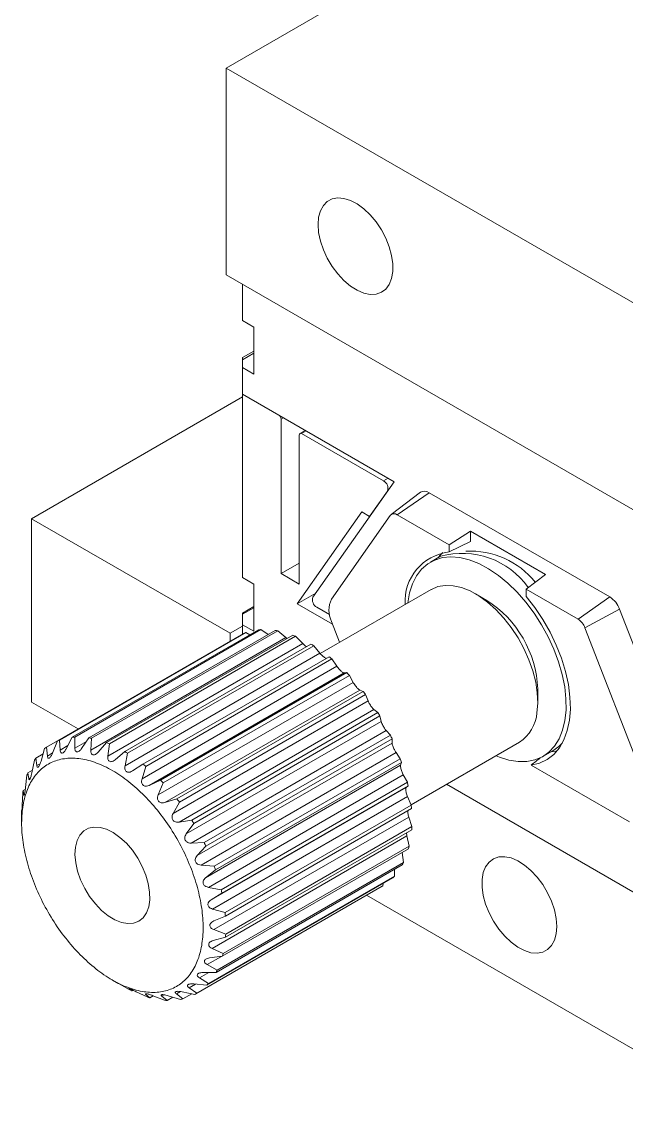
# Model space of a CAD drawing. Header units: millimetres. Extents: x 2 to 278, y 1 to 215.
# Drawn here: x 222.09 to 234.65, y 154.64 to 177.12 of the extents above; entities that cross this region are included whole.
import ezdxf

# ---------------------------------------------------------------- set-up
doc = ezdxf.new("R2010")
doc.units = ezdxf.units.MM

msp = doc.modelspace()

# ---------------------------------------------------------------- linework, layer by layer
at = {"color": 7, "linetype": 'Continuous', "lineweight": 0}
for p, q in [((226.33758263, 176.15624945), (234.58716175, 180.9186301)), ((226.33758263, 171.85580117), (226.33758263, 176.15624945)), ((238.31125746, 169.2439941), (226.33758263, 176.15624945)), ((238.31125746, 164.94354583), (226.33758263, 171.85580117)), ((226.67935091, 171.65850255), (226.67935091, 170.9099869)), ((226.91505317, 170.77391888), (226.67935091, 170.9099869)), ((226.91505317, 169.79406991), (226.91505317, 170.77391888)), ((226.91505317, 170.27457136), (226.67935091, 170.13850334)), ((226.67935091, 170.13850334), (226.67935091, 170.09341955)), ((226.67935091, 170.09341955), (226.67935091, 169.93013792)), ((226.67935091, 169.93013792), (226.67935091, 169.37603899)), ((226.67935091, 169.93013792), (226.91505317, 169.79406991)), ((226.67935091, 169.3207802), (222.29528887, 166.78991505)), ((226.67935091, 169.37603899), (226.67935091, 165.5655152)), ((226.67935091, 169.37603899), (227.43359814, 168.94062133)), ((229.82708401, 167.55889135), (226.67935091, 169.37603899)), ((227.48073859, 168.85897167), (227.48073859, 165.64724448)), ((227.85786221, 165.42953565), (227.85786221, 168.53239073)), ((227.97977492, 168.62532019), (227.87167204, 168.56291372)), ((227.90500266, 168.55961318), (229.60935159, 167.57571349)), ((228.13965775, 165.15798644), (229.82708401, 167.55889135)), ((229.69100125, 167.36526998), (229.31674567, 166.83277143)), ((230.3739631, 167.33917081), (229.76655165, 166.87556303)), ((230.55254393, 167.33061844), (229.8925776, 166.86952755)), ((234.3084282, 165.16239261), (230.55254393, 167.33061844)), ((229.15534855, 166.9297486), (227.81305911, 165.01991149)), ((229.74852553, 166.85664713), (228.52650231, 165.11792728)), ((229.31674567, 166.83277143), (229.15534855, 166.9297486)), ((230.97082474, 166.24706873), (229.8925776, 166.86952755)), ((222.29528887, 166.78991505), (222.29528887, 162.97939126)), ((222.29528887, 166.78991505), (226.42007842, 164.40872472)), ((231.41732355, 166.53064846), (230.97082474, 166.24706873)), ((232.97224405, 165.63301196), (231.41732355, 166.53064846)), ((231.41732355, 166.53064846), (231.41732355, 166.31429351)), ((231.41732355, 166.31429351), (230.97082474, 166.09778953)), ((230.97082474, 166.24706873), (230.97082474, 166.09778953)), ((230.79250969, 166.00823419), (230.5850917, 165.88849433)), ((227.85786221, 165.86495331), (227.48073859, 165.64724448)), ((226.91505317, 165.42944718), (226.67935091, 165.5655152)), ((227.48073859, 165.64724448), (227.85786221, 165.42953565)), ((232.97224405, 165.63301196), (232.57021472, 165.32376054)), ((226.91505317, 164.44959821), (226.91505317, 165.42944718)), ((230.59936912, 165.31940188), (228.2918763, 163.98731463)), ((232.57021472, 165.17448134), (232.57021472, 165.32376054)), ((233.64846187, 164.70130172), (232.57021472, 165.32376054)), ((228.19934369, 165.24290883), (227.81305911, 165.01991149)), ((231.75183594, 165.09242534), (231.51617199, 165.22851547)), ((233.64846187, 164.70130172), (234.3084282, 165.16239261)), ((226.91505317, 164.96198497), (226.67935091, 164.82591695)), ((226.67935091, 164.82591695), (226.67935091, 164.80337506)), ((227.81305911, 165.01991149), (228.54930991, 164.59488295)), ((228.48504495, 164.79529049), (228.2213074, 164.94754293)), ((234.51255234, 164.90846411), (233.79251394, 164.52210231)), ((234.51255234, 164.90846411), (235.73457556, 161.75882629)), ((226.67935091, 164.80337506), (226.67935091, 164.58566623)), ((228.52650231, 164.65366718), (228.69479361, 164.21991385)), ((226.69901368, 164.40447315), (222.83006621, 162.17097731)), ((222.87540233, 162.18835365), (226.74434981, 164.42184949)), ((227.00898116, 164.47998411), (223.14003368, 162.24648827)), ((223.19137496, 162.25035017), (227.06032244, 164.48384601)), ((227.35331223, 164.46765576), (223.48436476, 162.23415993)), ((223.54006104, 162.22438327), (227.40900852, 164.4578791)), ((227.72093983, 164.36788436), (223.85199236, 162.13438853)), ((226.67935091, 164.55839954), (226.42007842, 164.40872472)), ((226.42007842, 164.2443436), (226.42007842, 164.40872472)), ((226.67935091, 164.58566623), (226.67935091, 164.39312207)), ((226.67935091, 164.58566623), (226.91505317, 164.44959821)), ((226.82939243, 164.37630974), (226.74434981, 164.42184949)), ((227.20754402, 164.38350557), (227.06032244, 164.48384601)), ((227.57677632, 164.31749188), (227.40900852, 164.4578791)), ((233.79251394, 164.52210231), (235.01453716, 161.37246449)), ((222.60229878, 162.04038632), (226.47124625, 164.27388216)), ((223.52613545, 161.97910668), (227.57677632, 164.31749188)), ((223.87751288, 161.85596616), (227.92815375, 164.19435136)), ((223.91025352, 162.11128754), (227.77920099, 164.34478337)), ((228.1000481, 164.18387664), (224.23110062, 161.95038081)), ((224.2900541, 161.91469797), (228.15900157, 164.1481938)), ((227.57677632, 164.31749188), (227.60152006, 164.2989448)), ((227.92815375, 164.19435136), (227.77920099, 164.34478337)), ((228.28620896, 163.99362412), (228.15900157, 164.1481938)), ((224.23556808, 161.65523892), (228.28620896, 163.99362412)), ((228.47845217, 163.92154676), (224.6095047, 161.68805092)), ((224.58879287, 161.38337648), (228.63943375, 163.72176169)), ((224.66725568, 161.64093311), (228.53620315, 163.87442895)), ((228.63943375, 163.72176169), (228.53620315, 163.87442895)), ((228.78728901, 163.58480339), (224.73664814, 161.24641819)), ((228.84398985, 163.58932621), (224.97504237, 161.35583037)), ((225.02973469, 161.29879199), (228.89868216, 163.53228783)), ((228.84398985, 163.58932621), (228.78728901, 163.58480339)), ((228.97647519, 163.38750195), (228.89868216, 163.53228783)), ((224.92583431, 161.04911674), (228.97647519, 163.38750195)), ((232.81232372, 162.98327153), (232.81232372, 163.25540757)), ((229.11397513, 163.22686453), (225.06333425, 160.88847932)), ((229.18491243, 163.19789284), (225.31596496, 160.964397)), ((225.36584076, 160.89927132), (229.23478823, 163.13276715)), ((229.18491243, 163.19789284), (229.11397513, 163.22686453)), ((229.28650049, 163.00158828), (229.23478823, 163.13276715)), ((222.29528887, 162.97939126), (223.26208407, 162.42127227)), ((225.23585961, 160.66320308), (229.28650049, 163.00158828)), ((229.40922575, 162.82243476), (225.35858487, 160.48404955)), ((229.4902624, 162.75982763), (229.40922575, 162.82243476)), ((225.50890431, 160.23803908), (229.55954519, 162.57642428)), ((229.4902624, 162.75982763), (225.62131493, 160.5263318)), ((225.66477116, 160.455212), (229.53371863, 162.68870783)), ((229.55954519, 162.57642428), (229.53371863, 162.68870783)), ((229.66355127, 162.38451279), (225.61291039, 160.04612759)), ((229.75022555, 162.28921037), (229.66355127, 162.38451279)), ((222.73118835, 161.91931059), (222.83006621, 162.17097731)), ((222.87540233, 162.18835365), (222.88801054, 161.97941708)), ((223.01513474, 162.00734392), (223.14003368, 162.24648827)), ((223.19137496, 162.25035017), (223.19272935, 162.02070263)), ((223.33347645, 162.01292512), (223.48436476, 162.23415993)), ((223.54006104, 162.22438327), (223.52613545, 161.97910668)), ((223.67598171, 161.9358748), (223.85199236, 162.13438853)), ((225.73619252, 159.78728985), (229.7868334, 162.12567506)), ((229.75022555, 162.28921037), (225.88127808, 160.05571454)), ((225.91691802, 159.98088647), (229.7858655, 162.21438231)), ((229.7868334, 162.12567506), (229.7858655, 162.21438231)), ((230.17976985, 160.84338509), (232.43255346, 162.14388939)), ((222.38084207, 161.81120398), (222.53273573, 161.89889033)), ((222.49076354, 161.75165459), (222.56442494, 162.01005404)), ((222.60229878, 162.04038632), (222.62177292, 161.856577)), ((223.91025352, 162.11128754), (223.87751288, 161.85596616)), ((224.03164213, 161.77866942), (224.23110062, 161.95038081)), ((224.2900541, 161.91469797), (224.23556808, 161.65523892)), ((229.86877746, 161.92717379), (225.81813658, 159.58878859)), ((229.95644645, 161.80116708), (229.86877746, 161.92717379)), ((232.91823541, 161.84693298), (233.1256534, 161.96667283)), ((222.30158778, 161.50976452), (222.35164782, 161.76889065)), ((222.38084207, 161.81120398), (222.40257359, 161.65613055)), ((224.38902648, 161.5463617), (224.6095047, 161.68805092)), ((229.95644645, 161.80116708), (226.08749898, 159.56767124)), ((226.11417714, 159.49153995), (229.98312462, 161.72503579)), ((229.96105988, 161.66382806), (229.98312462, 161.72503579)), ((234.71905373, 160.48778448), (232.6746814, 161.6679755)), ((222.16974132, 161.20141493), (222.19857367, 161.45523835)), ((222.21815, 161.50817273), (222.31171511, 161.56218673)), ((222.21815, 161.50817273), (222.23745779, 161.38452026)), ((224.66725568, 161.64093311), (224.58879287, 161.38337648)), ((225.91041901, 159.32544286), (229.96105988, 161.66382806)), ((230.01830818, 161.46511702), (225.9676673, 159.12673182)), ((230.102297, 161.31138387), (230.01830818, 161.46511702)), ((224.73664814, 161.24641819), (224.97504237, 161.35583037)), ((225.02973469, 161.29879199), (224.92583431, 161.04911674)), ((230.102297, 161.31138387), (226.23334953, 159.07788804)), ((226.25020845, 159.00290044), (230.11915592, 161.23639627)), ((230.07662487, 161.20572744), (230.11915592, 161.23639627)), ((230.91645228, 161.2686628), (238.4408937, 156.92489523)), ((238.18162122, 157.07457005), (230.91645228, 161.2686628)), ((222.09946181, 160.83651643), (222.11012242, 161.07917816)), ((222.11945164, 161.14103225), (222.16541239, 161.16756483)), ((222.11945164, 161.14103225), (222.1317325, 161.0504759)), ((226.02598399, 158.86734224), (230.07662487, 161.20572744)), ((230.1073374, 161.01319336), (226.05669652, 158.67480816)), ((230.18308943, 160.83560278), (230.1073374, 161.01319336)), ((225.06333425, 160.88847932), (225.31596496, 160.964397)), ((225.36584076, 160.89927132), (225.23585961, 160.66320308)), ((230.18308943, 160.83560278), (226.31414196, 158.60210694)), ((222.08787088, 160.71074378), (222.08787088, 160.46601319)), ((222.08791922, 160.72158274), (222.08879579, 160.66473393)), ((230.13300363, 160.58592801), (226.08236275, 158.2475428)), ((226.32063978, 158.5306732), (230.18958725, 160.76416904)), ((230.19622701, 160.3891158), (230.13300363, 160.58592801)), ((225.35858487, 160.48404955), (225.62131493, 160.5263318)), ((225.66477116, 160.455212), (225.50890431, 160.23803908)), ((226.32320742, 158.09003602), (230.19215489, 160.32353186)), ((230.19622701, 160.3891158), (226.32727954, 158.15561997)), ((230.09448195, 160.19705362), (226.04384107, 157.85866842)), ((230.1412875, 159.9862734), (230.09448195, 160.19705362)), ((225.61291039, 160.04612759), (225.88127808, 160.05571454)), ((225.91691802, 159.98088647), (225.73619252, 159.78728985)), ((226.25782883, 157.69515134), (230.12677631, 159.92864717)), ((230.1412875, 159.9862734), (226.27234002, 157.75277756)), ((230.02003668, 159.64002325), (229.9938908, 159.851934)), ((225.81813658, 159.58878859), (226.08749898, 159.56767124)), ((226.11417714, 159.49153995), (225.91041901, 159.32544286)), ((226.12660535, 157.35871106), (229.99555283, 159.5922069)), ((230.02003668, 159.64002325), (226.15108921, 157.40652742)), ((229.83637166, 159.36149413), (229.83356922, 159.49869576)), ((225.9337546, 157.09152867), (229.80270208, 159.32502451)), ((229.83637166, 159.36149413), (225.96742419, 157.1279983)), ((229.59619559, 159.15963819), (229.60067403, 159.2083962)), ((225.70906932, 156.91539047), (229.57801679, 159.14888631)), ((229.59619559, 159.15963819), (225.72724812, 156.92614235)), ((225.9676673, 159.12673182), (226.23334953, 159.07788804)), ((226.25020845, 159.00290044), (226.02598399, 158.86734224)), ((229.2543269, 158.96202411), (242.56568326, 151.27754166)), ((226.05669652, 158.67480816), (226.31414196, 158.60210694)), ((226.32063978, 158.5306732), (226.07917313, 158.42771172)), ((226.32320742, 158.09003602), (226.06827687, 158.02068139)), ((226.08236275, 158.2475428), (226.32727954, 158.15561997)), ((226.04384107, 157.85866842), (226.27234002, 157.75277756)), ((226.25782883, 157.69515134), (225.99364542, 157.65933355)), ((225.9423696, 157.52068374), (226.15108921, 157.40652742)), ((223.97318249, 157.20020382), (224.05776424, 157.15135995)), ((225.7812097, 157.24445188), (225.96742419, 157.1279983)), ((226.12660535, 157.35871106), (225.85767751, 157.3552822)), ((224.31866936, 157.00397862), (224.11413373, 157.11905409)), ((224.31768171, 157.01697357), (224.37751356, 156.9744679)), ((224.40161219, 156.98837975), (224.37751356, 156.9744679)), ((224.69518161, 156.8485101), (224.4702838, 156.95646567)), ((225.68547497, 156.90219162), (225.42104371, 156.95600319)), ((225.5655412, 157.03885116), (225.72724812, 156.92614235)), ((225.9337546, 157.09152867), (225.66474325, 157.11829981)), ((224.66817553, 156.89937229), (224.75239064, 156.83200483)), ((224.82040832, 156.8712706), (224.75239064, 156.83200483)), ((225.05607374, 156.77869774), (224.8140595, 156.87376451)), ((224.99993458, 156.86349329), (225.10980884, 156.77572841)), ((225.22969872, 156.84493936), (225.10980884, 156.77572841)), ((225.38974636, 156.79678536), (225.1344116, 156.87360868)), ((225.30229585, 156.91048975), (225.43828045, 156.80744741)), ((225.62405214, 156.91469112), (225.43828045, 156.80744741))]:
    msp.add_line(p, q, dxfattribs=at)
at = {"color": 8, "linetype": 'Continuous', "lineweight": 0}
for p, q in [((226.91505317, 170.22948757), (226.67935091, 170.09341955)), ((227.52788671, 168.8861897), (227.48073859, 168.85897167)), ((227.99929889, 168.61404924), (227.90500266, 168.55961318)), ((229.60935159, 167.57571349), (229.70364782, 167.63014955)), ((226.91505317, 164.93944308), (226.67935091, 164.80337506)), ((223.19272935, 162.02070263), (223.43362976, 162.15977147)), ((222.62177292, 161.856577), (222.73140715, 161.9198675)), ((222.88801054, 161.97941708), (223.04912598, 162.07242705)), ((222.40257359, 161.65613055), (222.4721909, 161.69631978)), ((222.23745779, 161.38452026), (222.2738747, 161.40554329)), ((222.1317325, 161.0504759), (222.14529123, 161.05830319)), ((226.24052523, 157.69280533), (225.9423696, 157.52068374)), ((225.9758032, 157.35678832), (225.7812097, 157.24445188)), ((225.38976816, 156.96098644), (225.30229585, 156.91048975)), ((225.69751568, 157.11503841), (225.5655412, 157.03885116)), ((224.69130354, 156.9127238), (224.66817553, 156.89937229)), ((225.05120108, 156.89308881), (224.99993458, 156.86349329))]:
    msp.add_line(p, q, dxfattribs=at)
at = {"color": 7, "linetype": 'Continuous', "lineweight": 0, "flags": 128}
for points in [[(228.24677094, 172.90387436), (228.25927079, 172.73627946), (228.29636857, 172.55963919), (228.35687194, 172.3796309), (228.43883627, 172.20204021), (228.53962715, 172.03257503), (228.65600508, 171.87668211), (228.78422959, 171.73937198), (228.92017942, 171.62505791), (229.05948505, 171.53741402), (229.19766907, 171.47925729), (229.33029013, 171.4524569), (229.45308569, 171.45787425), (229.56210899, 171.49533521), (229.65385594, 171.56363577), (229.72537772, 171.66058068), (229.77437554, 171.78305406), (229.79927459, 171.92711951), (229.79927459, 172.08814665), (229.77437554, 172.26095993), (229.72537772, 172.440005), (229.65385594, 172.61952719), (229.56210899, 172.79375652), (229.45308569, 172.95709311), (229.33029013, 173.1042872), (229.19766907, 173.23060783), (229.05948505, 173.33199496), (228.92017942, 173.40518994), (228.78422959, 173.4478402), (228.65600508, 173.45857493), (228.53962715, 173.43704912), (228.43883627, 173.38395461), (228.35687194, 173.30099792), (228.29636857, 173.19084533), (228.25927079, 173.05703725), (228.24677094, 172.90387436)], [(230.1133249, 165.03881453), (230.14900254, 165.24563015), (230.20932772, 165.43480237), (230.29303315, 165.60021912), (230.39884993, 165.73937286), (230.52517398, 165.85015415), (230.67009037, 165.93088366), (230.8314023, 165.98033762), (231.00666445, 165.99776635), (231.19322003, 165.98290566), (231.38824105, 165.93598081), (231.58877118, 165.85770314), (231.79177059, 165.74925925), (231.99416202, 165.61229305), (232.19287742, 165.44888081), (232.38490447, 165.26149969), (232.56733223, 165.05299019), (232.73739529, 164.8265131), (232.89251566, 164.5855016), (233.03034187, 164.33360916), (233.14878462, 164.07465422), (233.24604845, 163.81256227), (233.32065892, 163.55130636), (233.37148501, 163.29484686), (233.39775627, 163.04707144), (233.39907444, 162.81173612), (233.37541954, 162.59240834), (233.32715016, 162.39241289), (233.254998, 162.21478149), (233.16005682, 162.06220687), (233.04376584, 161.93700188), (232.90788791, 161.84106452), (232.75448279, 161.77584909), (232.58587596, 161.7423442), (232.40462331, 161.74105774), (232.21347246, 161.77200922), (232.01532106, 161.83472944), (231.94650924, 161.86330203)], [(230.83924293, 166.08511015), (230.77950622, 166.02195308), (230.74731746, 165.98214528)], [(232.79599862, 162.75587084), (232.81208375, 162.95460716), (232.80294132, 163.16846766), (232.7687493, 163.39328977), (232.71017318, 163.6246976), (232.62835309, 163.85818705), (232.52488155, 164.08921351), (232.40177253, 164.31328033), (232.2614222, 164.52602628), (232.10656233, 164.72331052), (231.94020707, 164.90129313), (231.76559436, 165.05650988), (231.58612282, 165.18593966), (231.40528566, 165.28706325), (231.22660268, 165.35791242), (231.05355174, 165.39710815), (230.88950107, 165.40388754), (230.73764374, 165.37811865), (230.60093548, 165.32030304), (230.59936912, 165.31940188)], [(232.6746814, 161.6679755), (232.8482941, 161.70956332), (233.0054181, 161.78433486), (233.14364959, 161.89114622), (233.26087378, 162.02836329), (233.35529729, 162.19388683), (233.42547555, 162.38518451), (233.4703349, 162.59932969), (233.48918906, 162.83304621), (233.48174957, 163.08275848), (233.44813025, 163.34464618), (233.38884544, 163.61470274), (233.30480213, 163.88879661), (233.19728608, 164.16273447), (233.06794216, 164.43232539), (232.91874918, 164.69344494), (232.75198963, 164.94209829), (232.57021472, 165.17448134)], [(233.32121824, 162.12599649), (233.25118383, 162.05674174), (233.1256534, 161.96667283)], [(233.08046117, 161.94058392), (233.18670174, 161.96080338), (233.21559674, 161.96869858)], [(223.20546656, 159.96293392), (223.19583736, 159.80784998), (223.21120252, 159.63893324), (223.25106819, 159.46161283), (223.31415306, 159.28158796), (223.39842952, 159.1046448), (223.50118887, 158.93647042), (223.61912834, 158.78247011), (223.74845724, 158.64759355), (223.88501886, 158.53617579), (224.02442397, 158.45179789), (224.16219199, 158.39717182), (224.29389494, 158.37405331), (224.41529977, 158.38318541), (224.52250445, 158.4242746), (224.61206331, 158.49600024), (224.68109787, 158.59605702), (224.7273893, 158.72122902), (224.74944975, 158.86749312), (224.74657018, 159.03014826), (224.71884314, 159.20396658), (224.66715981, 159.38336141), (224.59318133, 159.56256685), (224.49928542, 159.7358231), (224.38848998, 159.89756155), (224.26435607, 160.04258381), (224.13087345, 160.16622872), (223.99233237, 160.26452225), (223.85318564, 160.33430516), (223.71790555, 160.37333458), (223.59084013, 160.38035605), (223.47607336, 160.35514391), (223.37729393, 160.29850849), (223.29767671, 160.21227011), (223.23978064, 160.09920054), (223.20546656, 159.96293392)], [(233.20830352, 158.31252362), (233.19580368, 158.48011852), (233.15870589, 158.6567588), (233.09820252, 158.83676709), (233.0162382, 159.01435778), (232.91544732, 159.18382295), (232.79906938, 159.33971587), (232.67084488, 159.477026), (232.53489504, 159.59134008), (232.39558941, 159.67898396), (232.2574054, 159.7371407), (232.12478433, 159.76394108), (232.00198877, 159.75852374), (231.89296547, 159.72106277), (231.80121852, 159.65276221), (231.72969675, 159.5558173), (231.68069892, 159.43334392), (231.65579987, 159.28927847), (231.65579987, 159.12825133), (231.68069892, 158.95543805), (231.72969675, 158.77639298), (231.80121852, 158.59687079), (231.89296547, 158.42264146), (232.00198877, 158.25930487), (232.12478433, 158.11211079), (232.2574054, 157.98579015), (232.39558941, 157.88440302), (232.53489504, 157.81120805), (232.67084488, 157.76855779), (232.79906938, 157.75782305), (232.91544732, 157.77934887), (233.0162382, 157.83244337), (233.09820252, 157.91540006), (233.15870589, 158.02555265), (233.19580368, 158.15936074), (233.20830352, 158.31252362)]]:
    msp.add_lwpolyline(points, dxfattribs=at)
at = {"color": 7, "linetype": 'Continuous', "lineweight": 0}
for centre, radius, start, end in [((227.37839085, 168.85431428), 0.10245365, 2.605478486, 57.39452166), ((227.8866005, 168.53705255), 0.02911395, 50.796714764, 189.21403699), ((229.52470743, 167.42181122), 0.17564323, 341.221554717, 61.189805023), ((230.45672661, 167.19860709), 0.16311945, 54.026865801, 120.489453209), ((229.82713781, 166.78942803), 0.10343258, 50.751831923, 139.46720414), ((231.08881801, 165.06905238), 1.03548178, 96.543072963, 183.52885533), ((231.24123337, 164.38851496), 1.68072703, 35.215855136, 105.484750611), ((231.4191029, 164.40053635), 1.71577251, 38.567900568, 93.429244482), ((228.30595156, 165.10144521), 0.17564323, 161.221554717, 241.189805024), ((228.99079241, 164.88579723), 0.5190854, 153.43642951, 206.56357049), ((230.52352023, 163.15872161), 2.29084473, 2.418908411, 57.575715056), ((234.03251363, 164.73158629), 0.51158864, 20.227113786, 57.362029411), ((233.45374671, 164.39727819), 0.36103227, 20.227113786, 57.362029411), ((227.08854176, 163.45599695), 1.02534834, 109.614073254, 112.32738291), ((227.12634127, 163.26296761), 1.22266207, 93.095247044, 95.508151643), ((227.10115414, 162.86761075), 1.6197925, 79.043836407, 81.044165124), ((226.93731733, 162.30655465), 2.20525382, 67.557088643, 69.185504899), ((226.61176589, 161.65846687), 2.93132708, 58.141200393, 59.488174518), ((226.16279481, 161.02435993), 3.70890288, 50.214000564, 51.365428638), ((225.68094902, 160.50164488), 4.42024923, 43.284950114, 44.309268282), ((225.28456498, 160.15919291), 4.94433084, 36.971009656, 37.921600752), ((225.08685029, 160.02038049), 5.18600124, 30.965711335, 31.886535616), ((231.98493755, 162.82363332), 0.81388686, 303.365170786, 355.224147418), ((223.21959429, 161.22250112), 1.02534834, 109.614073254, 112.32738291), ((223.2573938, 161.02947178), 1.22266207, 93.095247044, 95.508151643), ((223.23220667, 160.63411491), 1.6197925, 79.043836407, 81.044165124), ((223.06836986, 160.07305882), 2.20525382, 67.557088643, 69.185504899), ((225.1638025, 160.05883606), 5.0999849, 25.002472974, 25.9336223), ((223.22298785, 161.22656332), 1.02350516, 127.332154953, 130.048721327), ((222.74281842, 159.42497104), 2.93132708, 58.141200393, 59.488174518), ((223.36777283, 161.09903928), 1.21705008, 144.185957011, 146.606273777), ((223.09850352, 160.89642933), 0.91371232, 119.93521948, 137.4456568), ((223.09627109, 160.89327336), 0.91533995, 102.225914082, 119.715542082), ((223.13057135, 160.72232994), 1.08967337, 86.518286027, 102.085112659), ((223.10883757, 160.37171402), 1.44096207, 73.585651088, 86.502350444), ((222.96383719, 159.87394406), 1.95941962, 63.111032471, 73.631561071), ((222.29384733, 158.7908641), 3.70890288, 50.214000564, 51.365428638), ((225.53205045, 160.20801659), 4.7024896, 18.820184102, 19.80309421), ((223.71854849, 160.92320449), 1.61039855, 158.700420295, 160.708520797), ((223.22630062, 160.78278419), 1.08471267, 137.58894313, 153.203287658), ((222.67506421, 159.29888103), 2.60291206, 54.462705687, 63.166669224), ((223.53707258, 160.62632382), 1.43264787, 153.22111743, 166.187823662), ((222.27652294, 158.73623451), 3.29240492, 47.069377488, 54.510051715), ((221.81200155, 158.26814904), 4.42024923, 43.284950114, 44.309268282), ((226.14291193, 160.38183492), 4.06703717, 12.129319867, 13.212118702), ((224.28263313, 160.78313734), 2.19258818, 170.60560629, 172.240287827), ((221.84863594, 158.27251496), 3.92337054, 40.487525195, 47.106693201), ((224.03734677, 160.50174414), 1.94819866, 166.142477063, 176.703417054), ((221.49651778, 157.96888147), 4.38831759, 34.375009814, 40.517600594), ((221.41561751, 157.92569708), 4.94433084, 36.971009656, 37.921600752), ((226.89438969, 160.50044069), 3.30573436, 4.575865654, 5.819108386), ((224.67788229, 160.4623274), 2.58994212, 176.647716169, 185.38074595), ((221.32073172, 157.84608121), 4.60273872, 28.451041703, 34.401205248), ((221.21790282, 157.78688465), 5.18600124, 30.965711335, 31.886535616), ((227.65776704, 160.51381109), 2.5415208, 355.706347246, 357.187753352), ((225.36464075, 160.52427886), 3.27948495, 185.333199582, 192.793421679), ((221.38879188, 157.88067183), 4.52641977, 22.459592455, 28.476502818), ((221.29485503, 157.82534022), 5.0999849, 25.002472974, 25.9336223), ((228.31134715, 160.41644096), 1.87982069, 344.960225182, 346.771544754), ((225.98260291, 160.66197685), 3.91259827, 192.755936259, 199.387258207), ((221.71547929, 158.01352892), 4.17375672, 16.135884572, 22.487393741), ((221.66310298, 157.97452076), 4.7024896, 18.820184102, 19.80309421), ((228.77187103, 160.24895659), 1.38878267, 331.777556488, 333.993982609), ((226.42577881, 160.81548614), 4.38160277, 199.357076882, 205.505946602), ((229.01481737, 160.08619459), 1.09551002, 315.988010922, 318.584192658), ((222.25756306, 158.16816977), 3.61005159, 9.172143274, 16.169295296), ((222.27396446, 158.14833908), 4.06703717, 12.129319867, 13.212118702), ((229.07794078, 160.01513618), 1.0002324, 299.99734181, 301.207193394), ((226.62499746, 160.90819917), 4.60132884, 205.479707411, 211.431087246), ((222.92445597, 158.27365519), 2.93487194, 1.18052807, 9.21444597), ((223.02544221, 158.26694486), 3.30573436, 4.575865654, 5.819108386), ((226.56567999, 160.86958926), 4.53058159, 211.405640584, 217.418862816), ((223.60183906, 158.2855455), 2.2573886, 351.661081291, 1.233019307), ((226.29062286, 160.65660008), 4.1827075, 217.39113568, 223.733573117), ((223.78881957, 158.28031526), 2.5415208, 355.706347246, 357.187753352), ((224.18163169, 158.19895), 1.67116779, 340.016051529, 351.715718408), ((225.88704625, 160.26757015), 3.62216022, 223.700300926, 230.681836556), ((224.58989965, 158.04996055), 1.23656423, 325.732775437, 340.038763659), ((224.44239967, 158.18294512), 1.87982069, 344.960225182, 346.771544755), ((225.46160132, 159.74469465), 2.9480709, 230.639727865, 238.649624281), ((224.90292356, 158.01546076), 1.38878267, 331.777556488, 333.993982609), ((225.11042133, 159.16426352), 2.26967418, 238.597301385, 248.134625227), ((224.80488681, 157.90506179), 0.97730956, 308.915755915, 325.656447665), ((224.89268746, 158.61736927), 1.68103349, 248.079826714, 259.733605956), ((225.49354955, 159.27326022), 2.55538303, 242.627941494, 244.103985117), ((224.81516781, 158.18647215), 1.2432193, 259.709726544, 273.964523302), ((224.83206496, 157.92438133), 0.98058822, 274.03837433, 290.741651282), ((224.86015869, 157.841528), 0.89316062, 290.938591863, 308.717216497), ((225.1458699, 157.85269876), 1.09551002, 315.988010922, 318.584192659), ((225.24789955, 158.65689023), 1.89096161, 253.004617408, 254.808815262), ((225.15996757, 158.17113386), 1.39630666, 265.732896683, 267.941353164), ((225.17821915, 157.87546222), 1.09922133, 281.094845568, 283.685180044), ((225.20899488, 157.78163823), 1.00022978, 298.44862923, 301.207179129)]:
    msp.add_arc(centre, radius, start, end, dxfattribs=at)
msp.add_ellipse((142.01556474, 117.62311832), major_axis=(91.93578494, 45.52856109), ratio=0.0398518654, start_param=6.0954543704, end_param=6.108094693, dxfattribs=at)
for points, knots in [([(227.92815375, 164.19435136), (227.93915134, 164.18386678), (227.96118112, 164.16286462), (227.99039706, 164.14028163), (228.00485059, 164.13223334), (228.00777182, 164.13060668)], [0, 0, 0, 0, 0.4430164284, 0.8874271175, 1, 1, 1, 1]), ([(228.28620896, 163.99362412), (228.29580997, 163.98250121), (228.31504222, 163.9602204), (228.34954949, 163.92817854), (228.38152379, 163.9036093), (228.40462002, 163.88925519), (228.41364036, 163.88660637), (228.41648175, 163.88577199)], [0, 0, 0, 0, 0.2379394591, 0.4766277609, 0.6976655945, 0.9047651679, 1, 1, 1, 1]), ([(228.63943375, 163.72176169), (228.64740503, 163.71053999), (228.66337269, 163.68806127), (228.69423931, 163.65283444), (228.72478642, 163.62269919), (228.75152124, 163.60072212), (228.77376376, 163.58666747), (228.78266522, 163.58544065), (228.78728901, 163.58480339)], [0, 0, 0, 0, 0.1777852231, 0.3561299715, 0.5212865231, 0.6760285906, 0.8317155971, 1, 1, 1, 1]), ([(228.97647519, 163.38750195), (228.98267547, 163.37662212), (228.99509556, 163.35482822), (229.02166114, 163.31753978), (229.0494748, 163.28331315), (229.07523732, 163.25584108), (229.09802852, 163.2353897), (229.10852356, 163.22977897), (229.11397513, 163.22686453)], [0, 0, 0, 0, 0.1777852231, 0.3561299715, 0.5212865231, 0.6760285906, 0.8317155971, 1, 1, 1, 1]), ([(229.28650049, 163.00158828), (229.29085301, 162.99147074), (229.29957175, 162.97120381), (229.32120271, 162.93317938), (229.34545022, 162.89599681), (229.3693196, 162.86385915), (229.39171052, 162.83754341), (229.40323793, 162.82759986), (229.40922575, 162.82243476)], [0, 0, 0, 0, 0.17778522306, 0.35612997153, 0.52128652306, 0.67602859061, 0.83171559705, 1, 1, 1, 1]), ([(229.55954519, 162.57642428), (229.56203257, 162.56746493), (229.56701516, 162.54951804), (229.58323651, 162.51210692), (229.60319979, 162.47319884), (229.62431602, 162.43737493), (229.6453706, 162.40591573), (229.65733596, 162.39182968), (229.66355127, 162.38451279)], [0, 0, 0, 0, 0.1777852231, 0.3561299715, 0.5212865231, 0.6760285906, 0.8317155971, 1, 1, 1, 1]), ([(229.7868334, 162.12567506), (229.78749821, 162.1182326), (229.78882993, 162.10332426), (229.79934055, 162.06785601), (229.81443921, 162.02850832), (229.8320308, 161.990096), (229.85085591, 161.95437951), (229.86265073, 161.93647444), (229.86877746, 161.92717379)], [0, 0, 0, 0, 0.1777852231, 0.3561299715, 0.5212865231, 0.6760285906, 0.8317155971, 1, 1, 1, 1]), ([(222.73118835, 161.91931059), (222.72367595, 161.90166383), (222.71092536, 161.87171246), (222.68878042, 161.83765401), (222.66976524, 161.8175316), (222.65329069, 161.80911298), (222.63868159, 161.81161236), (222.62699597, 161.82653311), (222.62358478, 161.84615483), (222.62177292, 161.856577)], [0, 0, 0, 0, 0.1991256028, 0.3379705175, 0.4537620638, 0.5699321528, 0.6785816113, 0.8292770319, 1, 1, 1, 1]), ([(223.01513474, 162.00734392), (223.00571025, 161.99081293), (222.98971433, 161.96275532), (222.96289997, 161.93364323), (222.94034162, 161.91865862), (222.92125236, 161.91558268), (222.90482859, 161.92380309), (222.89235258, 161.94456012), (222.88951679, 161.96732526), (222.88801054, 161.97941708)], [0, 0, 0, 0, 0.1991256028, 0.3379705175, 0.4537620638, 0.5699321528, 0.6785816113, 0.8292770319, 1, 1, 1, 1]), ([(223.33347645, 162.01292512), (223.32217245, 161.99788515), (223.30298648, 161.97235822), (223.27192576, 161.94887489), (223.24635935, 161.93940004), (223.22529012, 161.94177787), (223.20780348, 161.95558437), (223.19538168, 161.98176662), (223.19364944, 162.0071958), (223.19272935, 162.02070263)], [0, 0, 0, 0, 0.1991256028, 0.3379705175, 0.4537620638, 0.5699321528, 0.6785816113, 0.8292770319, 1, 1, 1, 1]), ([(223.67598171, 161.9358748), (223.66289119, 161.9226532), (223.64067299, 161.90021252), (223.60592546, 161.88285942), (223.57798276, 161.87908921), (223.55563194, 161.88685663), (223.53786839, 161.90593474), (223.52634366, 161.93695677), (223.52620767, 161.96448495), (223.52613545, 161.97910668)], [0, 0, 0, 0, 0.1991256028, 0.3379705175, 0.4537620638, 0.5699321528, 0.6785816113, 0.8292770319, 1, 1, 1, 1]), ([(222.49076354, 161.75165459), (222.48513435, 161.73330318), (222.47558007, 161.70215583), (222.45837755, 161.66399238), (222.44332677, 161.63926928), (222.43001762, 161.6257908), (222.41791666, 161.62261808), (222.40784061, 161.63147908), (222.40440071, 161.647579), (222.40257359, 161.65613055)], [0, 0, 0, 0, 0.1991256028, 0.3379705175, 0.4537620638, 0.5699321528, 0.6785816113, 0.8292770319, 1, 1, 1, 1]), ([(224.03164213, 161.77866942), (224.01691548, 161.76753507), (223.99192033, 161.74863703), (223.95416404, 161.73771862), (223.92455321, 161.73966457), (223.90166038, 161.75258416), (223.88441478, 161.77644996), (223.87460112, 161.81157079), (223.87650279, 161.84056548), (223.87751288, 161.85596616)], [0, 0, 0, 0, 0.1991256028, 0.3379705175, 0.4537620638, 0.5699321528, 0.6785816113, 0.8292770319, 1, 1, 1, 1]), ([(222.30158778, 161.50976452), (222.29775238, 161.49114223), (222.29124267, 161.45953513), (222.2790967, 161.41823999), (222.2683041, 161.38960117), (222.25860932, 161.37150826), (222.24962938, 161.3628947), (222.24193036, 161.36566723), (222.23900932, 161.37798018), (222.23745779, 161.38452026)], [0, 0, 0, 0, 0.19912560278, 0.33797051747, 0.45376206377, 0.56993215282, 0.67858161131, 0.8292770319, 1, 1, 1, 1]), ([(224.38902648, 161.5463617), (224.37286669, 161.5375164), (224.34543913, 161.52250352), (224.30544882, 161.51811742), (224.27493164, 161.52560734), (224.25225378, 161.5432761), (224.23630435, 161.57129179), (224.22896079, 161.60963869), (224.23327602, 161.63942028), (224.23556808, 161.65523892)], [0, 0, 0, 0, 0.19912560278, 0.33797051747, 0.45376206377, 0.56993215282, 0.67858161131, 0.8292770319, 1, 1, 1, 1]), ([(229.96105988, 161.66382806), (229.96000328, 161.65821243), (229.95788675, 161.64696348), (229.96256908, 161.61470524), (229.97237908, 161.57621796), (229.98578782, 161.53639825), (230.00156198, 161.49744751), (230.01258326, 161.47616964), (230.01830818, 161.46511702)], [0, 0, 0, 0, 0.1777852231, 0.3561299715, 0.5212865231, 0.6760285906, 0.8317155971, 1, 1, 1, 1]), ([(224.73664814, 161.24641819), (224.71930427, 161.23999018), (224.689867, 161.22908011), (224.64848923, 161.231114), (224.6178566, 161.2437975), (224.59614379, 161.26565977), (224.58222708, 161.29705418), (224.57803325, 161.33765074), (224.58506038, 161.3675143), (224.58879287, 161.38337648)], [0, 0, 0, 0, 0.1991256028, 0.3379705175, 0.4537620638, 0.5699321528, 0.6785816113, 0.8292770319, 1, 1, 1, 1]), ([(222.16974132, 161.20141493), (222.16755265, 161.18296424), (222.1638379, 161.15164837), (222.15670009, 161.10829551), (222.15032263, 161.07655179), (222.14457501, 161.05443822), (222.13922862, 161.04078993), (222.13459768, 161.03764096), (222.13272642, 161.04602348), (222.1317325, 161.0504759)], [0, 0, 0, 0, 0.1991256028, 0.3379705175, 0.4537620638, 0.5699321528, 0.6785816113, 0.8292770319, 1, 1, 1, 1]), ([(225.06333425, 160.88847932), (225.04509342, 160.88451915), (225.01413374, 160.87779766), (224.97225966, 160.88593288), (224.9423062, 160.90329265), (224.9222775, 160.92865799), (224.91106473, 160.96255136), (224.91059903, 161.00434885), (224.92054922, 161.03358684), (224.92583431, 161.04911674)], [0, 0, 0, 0, 0.1991256028, 0.3379705175, 0.4537620638, 0.5699321528, 0.6785816113, 0.8292770319, 1, 1, 1, 1]), ([(230.07662487, 161.20572744), (230.07400333, 161.20218985), (230.06875199, 161.19510353), (230.06767579, 161.16721925), (230.07194309, 161.13086475), (230.08064519, 161.09086392), (230.09264499, 161.04980588), (230.1023146, 161.02570986), (230.1073374, 161.01319336)], [0, 0, 0, 0, 0.1777852231, 0.3561299715, 0.5212865231, 0.6760285906, 0.8317155971, 1, 1, 1, 1]), ([(222.09946181, 160.83651643), (222.0987199, 160.81867428), (222.09746066, 160.7883913), (222.09512165, 160.74412082), (222.09317436, 160.71018281), (222.09157984, 160.68477157), (222.09026277, 160.66665648), (222.08929236, 160.65794332), (222.08896805, 160.66237828), (222.08879579, 160.66473393)], [0, 0, 0, 0, 0.1991256028, 0.3379705175, 0.4537620638, 0.5699321528, 0.6785816113, 0.8292770319, 1, 1, 1, 1]), ([(225.35858487, 160.48404955), (225.339763, 160.48252843), (225.30781716, 160.47994668), (225.26635386, 160.49366845), (225.23785236, 160.51503689), (225.2201727, 160.54310229), (225.2122482, 160.5785345), (225.21596919, 160.62044561), (225.22895966, 160.64837059), (225.23585961, 160.66320308)], [0, 0, 0, 0, 0.1991256028, 0.3379705175, 0.4537620638, 0.5699321528, 0.6785816113, 0.8292770319, 1, 1, 1, 1]), ([(230.11133485, 160.71899489), (230.11104826, 160.71441556), (230.11015269, 160.70010537), (230.11372025, 160.66750088), (230.12113188, 160.62592782), (230.12894511, 160.59960249), (230.13300363, 160.58592801)], [0, 0, 0, 0, 0.1320340809, 0.4126003222, 0.694879853, 1, 1, 1, 1]), ([(225.61291039, 160.04612759), (225.59384211, 160.04693835), (225.56147802, 160.04831443), (225.52131941, 160.06692844), (225.49499598, 160.09150909), (225.48025481, 160.12138472), (225.47609719, 160.15734625), (225.48432888, 160.19828), (225.50037914, 160.22424672), (225.50890431, 160.23803908)], [0, 0, 0, 0, 0.1991256028, 0.3379705175, 0.4537620638, 0.5699321528, 0.6785816113, 0.8292770319, 1, 1, 1, 1]), ([(230.08546472, 160.26194093), (230.08584729, 160.25476597), (230.08699285, 160.2332817), (230.09148801, 160.21153663), (230.09448195, 160.19705362)], [0, 0, 0, 0, 0.33396365573, 1, 1, 1, 1]), ([(225.81813658, 159.58878859), (225.79916441, 159.59174911), (225.76696347, 159.59677393), (225.7289615, 159.6194286), (225.70547226, 159.64632178), (225.69416456, 159.67705966), (225.69413138, 159.71252392), (225.7070528, 159.75142076), (225.726084, 159.77484693), (225.73619252, 159.78728985)], [0, 0, 0, 0, 0.1991256028, 0.3379705175, 0.4537620638, 0.5699321528, 0.6785816113, 0.8292770319, 1, 1, 1, 1]), ([(225.9676673, 159.12673182), (225.9491307, 159.13159089), (225.91766902, 159.13983805), (225.88260634, 159.16555196), (225.86251631, 159.19378363), (225.85502672, 159.22440806), (225.85934297, 159.25836449), (225.87698243, 159.29423033), (225.89881992, 159.31461528), (225.91041901, 159.32544286)], [0, 0, 0, 0, 0.1991256028, 0.3379705175, 0.4537620638, 0.5699321528, 0.6785816113, 0.8292770319, 1, 1, 1, 1]), ([(226.05669652, 158.67480816), (226.03892092, 158.68125354), (226.00875088, 158.6921931), (225.97731567, 158.71988648), (225.96108061, 158.74843961), (225.95767104, 158.77797852), (225.96642193, 158.80946499), (225.98865607, 158.84140316), (226.013035, 158.85834402), (226.02598399, 158.86734224)], [0, 0, 0, 0, 0.1991256028, 0.3379705175, 0.4537620638, 0.5699321528, 0.6785816113, 0.8292770319, 1, 1, 1, 1]), ([(226.08236275, 158.2475428), (226.06564915, 158.25521127), (226.03728161, 158.26822675), (226.01004544, 158.29675621), (225.99799723, 158.32460344), (225.99879846, 158.35211966), (226.01192665, 158.38025345), (226.03848446, 158.40749351), (226.0650583, 158.42069806), (226.07917313, 158.42771172)], [0, 0, 0, 0, 0.1991256028, 0.3379705175, 0.4537620638, 0.5699321528, 0.6785816113, 0.8292770319, 1, 1, 1, 1]), ([(226.04384107, 157.85866842), (226.02845632, 157.86715744), (226.00234419, 157.88156563), (225.9797437, 157.90976092), (225.97207963, 157.93589755), (225.97708711, 157.96051893), (225.99439457, 157.98452506), (226.02486606, 158.00644758), (226.05321773, 158.01574371), (226.06827687, 158.02068139)], [0, 0, 0, 0, 0.1991256028, 0.3379705175, 0.4537620638, 0.5699321528, 0.6785816113, 0.8292770319, 1, 1, 1, 1]), ([(225.9423696, 157.52068374), (225.92853783, 157.52956442), (225.90506155, 157.54463734), (225.88738437, 157.57133895), (225.88416082, 157.59481527), (225.8932348, 157.6157627), (225.91438919, 157.63499886), (225.94823858, 157.65115532), (225.97789387, 157.65649654), (225.99364542, 157.65933355)], [0, 0, 0, 0, 0.1991256028, 0.3379705175, 0.4537620638, 0.5699321528, 0.6785816113, 0.8292770319, 1, 1, 1, 1]), ([(225.7812097, 157.24445188), (225.76910516, 157.25328271), (225.74856044, 157.26827104), (225.73593595, 157.29236746), (225.7370666, 157.31231928), (225.74993662, 157.32893171), (225.77448194, 157.34290891), (225.8110649, 157.35303613), (225.84150767, 157.35450304), (225.85767751, 157.3552822)], [0, 0, 0, 0, 0.1991256028, 0.3379705175, 0.4537620638, 0.5699321528, 0.6785816113, 0.8292770319, 1, 1, 1, 1]), ([(224.0577812, 157.1513893), (224.06352527, 157.14806575), (224.08346778, 157.13652693), (224.10138046, 157.12632064), (224.11413373, 157.11905409)], [0, 0, 0, 0, 0.2880313, 1, 1, 1, 1]), ([(224.31768171, 157.01697357), (224.31479055, 157.01947003), (224.30988346, 157.0237072), (224.31892385, 157.02210663), (224.33597366, 157.01618547), (224.36000849, 157.00656308), (224.39154609, 156.99306458), (224.4299179, 156.97582697), (224.45628094, 156.96318207), (224.4702838, 156.95646567)], [0, 0, 0, 0, 0.1991256028, 0.3379705175, 0.4537620638, 0.5699321528, 0.6785816113, 0.8292770319, 1, 1, 1, 1]), ([(225.30229585, 156.91048975), (225.29394256, 156.91791696), (225.27976473, 156.93052295), (225.27698528, 156.94644243), (225.28601279, 156.95722991), (225.30518814, 156.96376335), (225.33472956, 156.96644204), (225.3745187, 156.96449853), (225.40490427, 156.95895021), (225.42104371, 156.95600319)], [0, 0, 0, 0, 0.1991256028, 0.3379705175, 0.4537620638, 0.5699321528, 0.6785816113, 0.8292770319, 1, 1, 1, 1]), ([(225.5655412, 157.03885116), (225.55528259, 157.04719225), (225.53787092, 157.06134937), (225.53026612, 157.08181282), (225.53552468, 157.09748922), (225.55179829, 157.10924496), (225.57916957, 157.11764323), (225.61775388, 157.12167178), (225.64844272, 157.11946954), (225.66474325, 157.11829981)], [0, 0, 0, 0, 0.19912560278, 0.33797051747, 0.45376206377, 0.56993215282, 0.67858161131, 0.8292770319, 1, 1, 1, 1]), ([(224.66817553, 156.89937229), (224.66356613, 156.90382945), (224.65574271, 156.91139447), (224.66142179, 156.91610175), (224.67644121, 156.91591407), (224.69956056, 156.91158387), (224.73121916, 156.90313535), (224.77090031, 156.89038509), (224.79908765, 156.87953016), (224.8140595, 156.87376451)], [0, 0, 0, 0, 0.1991256028, 0.3379705175, 0.4537620638, 0.5699321528, 0.6785816113, 0.8292770319, 1, 1, 1, 1]), ([(224.99993458, 156.86349329), (224.99348475, 156.86961183), (224.98253762, 156.87999667), (224.98423408, 156.89060721), (224.99655045, 156.8960494), (225.01803242, 156.89716279), (225.04901843, 156.89416507), (225.08917714, 156.88656805), (225.11871984, 156.87810426), (225.1344116, 156.87360868)], [0, 0, 0, 0, 0.1991256028, 0.3379705175, 0.4537620638, 0.5699321528, 0.6785816113, 0.8292770319, 1, 1, 1, 1])]:
    msp.add_open_spline(points, degree=3, knots=knots, dxfattribs=at)

doc.saveas('drawing.dxf')
